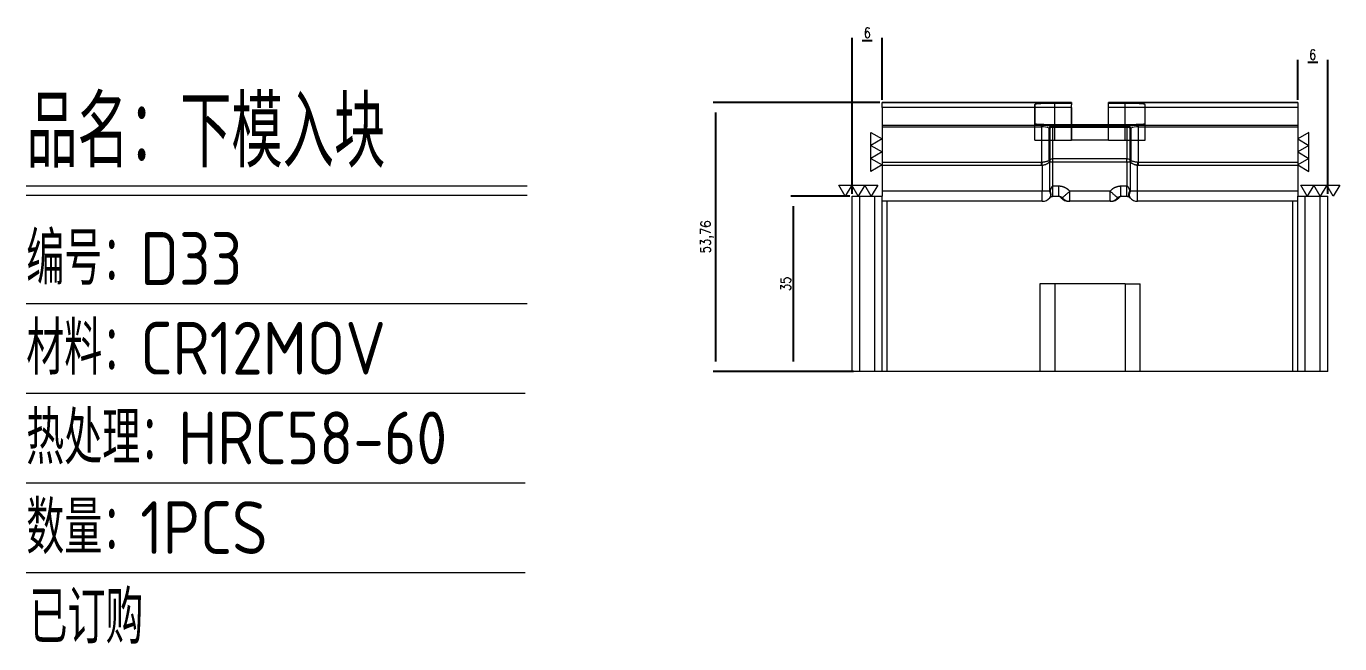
# Model space of a CAD drawing. Header units: millimetres. Extents: x 124212 to 124635, y 643 to 923.
# Drawn here: x 124212.2 to 124474.5, y 643.5 to 766.8 of the extents above; entities that cross this region are included whole.
import ezdxf

# ---------------------------------------------------------------- set-up
doc = ezdxf.new("R2010")
doc.units = ezdxf.units.MM
doc.linetypes.add('DASHED', pattern=[0])
for name, color, linetype in [('DIE_P', 2, 'Continuous'), ('DIM', 4, 'Continuous'), ('PRESS', 3, 'Continuous'), ('TEXT', 4, 'Continuous')]:
    doc.layers.add(name, color=color, linetype=linetype)
doc.styles.add('gbenor', font='gbenor.shx', dxfattribs={"bigfont": 'gbcbig.shx'})
doc.styles.get("Standard").update_dxf_attribs({"font": 'txt.shx', "width": 0.85, "bigfont": 'ctxt.shx'})
doc.dimstyles.new('T-2-WX', dxfattribs={"dimtxt": 2, "dimasz": 2, "dimexe": 0.5, "dimexo": 0.5, "dimgap": 0.5, "dimtad": 1, "dimtxsty": 'Standard', "dimblk": 'OPEN30', "dimcen": 0, "dimazin": 3, "dimtfac": 1, "dimtmove": 0, "dimatfit": 3, "dimldrblk": 'OPEN30', "dimlwd": -1, "dimlwe": -1})

# ---------------------------------------------------------------- blocks, each defined once
blk = doc.blocks.new('*u7581')
at = {"layer": 'DIE_P', "color": 11, "linetype": 'Continuous', "lineweight": 13}
for p, q in [((-3.7, 17.76), (-41.5, 17.76)), ((-41.5, 16.76), (-41.5, 17.76)), ((-41.5, 16.76), (-41.5, -1)), ((41.5, 17.76), (3.7, 17.76)), ((41.5, 17.76), (41.5, 16.76)), ((41.5, 16.76), (41.5, -1)), ((-47.5, -1), (-46, -1)), ((-47.5, -36), (-47.5, -1)), ((-46, -1), (-41.5, -1)), ((41.5, -1), (46, -1)), ((46, -1), (47.5, -1)), ((47.5, -36), (47.5, -1)), ((-46, -36), (-47.5, -36)), ((46, -36), (-46, -36)), ((47.5, -36), (46, -36))]:
    blk.add_line(p, q, dxfattribs=at)
at = {"layer": 'DIE_P', "color": 155, "linetype": 'DASHED', "lineweight": 13}
for p, q in [((-41.5, 17.76), (-3.7, 17.76)), ((-7, 10.2), (-7, 17.56)), ((3.7, 17.76), (41.5, 17.76)), ((7, 10.2), (7, 17.56)), ((11, 10.2), (11, 17.35)), ((-9.7, 13.12), (-41.5, 13.12)), ((-9.7, 12.88), (-9.7, 13.12)), ((-7, 10.2), (-7, 13.34)), ((7, 10.2), (7, 13.34)), ((41.5, 13.12), (9.7, 13.12)), ((9.7, 12.88), (9.7, 13.12)), ((-41.5, 12.88), (-9.7, 12.88)), ((-9.7, 12.88), (-9.7, 5.76)), ((-8.17, 6.16), (-8.17, 12.6)), ((-8.17, 12.6), (-8, 12.59)), ((-8, 12.59), (-8, 6.26)), ((-7.39, 13.03), (-7.56, 13.05)), ((-7.39, 12.78), (-7.39, 13.03)), ((7.39, 13.03), (-7.39, 13.03)), ((-7.39, 12.78), (7.39, 12.78)), ((-7.39, 6.45), (-7.39, 12.78)), ((7.56, 13.05), (7.39, 13.03)), ((7.39, 12.78), (7.39, 13.03)), ((7.39, 12.78), (7.39, 6.45)), ((8, 12.59), (8.17, 12.6)), ((8, 6.26), (8, 12.59)), ((8.17, 12.6), (8.17, 6.16)), ((9.7, 12.88), (41.5, 12.88)), ((9.7, 5.76), (9.7, 12.88)), ((-9.7, 5.76), (-41.5, 5.76)), ((-9.7, 5.21), (-9.7, 5.76)), ((-9.53, 5.22), (-9.58, 5.77)), ((-8, 0), (-8, 5.9)), ((-8, 5.9), (-7.39, 5.9)), ((7.39, 6.45), (-7.39, 6.45)), ((-7.39, 5.9), (-7.39, 6.45)), ((-7.39, 1), (-7.39, 5.9)), ((-7.39, 5.9), (7.39, 5.9)), ((7.39, 5.9), (7.39, 6.45)), ((7.39, 5.9), (7.39, 1)), ((7.39, 5.9), (8, 5.9)), ((8, 5.9), (8, 0)), ((9.53, 5.22), (9.58, 5.77)), ((41.5, 5.76), (9.7, 5.76)), ((9.7, 5.21), (9.7, 5.76)), ((-41.5, 5.21), (-9.7, 5.21)), ((-9.53, 5.22), (-9.53, 0)), ((9.53, 0), (9.53, 5.22)), ((9.7, 5.21), (41.5, 5.21)), ((-9.53, 0), (-41.5, 0)), ((-8.02, 0), (-9.53, 0)), ((-9.53, -2), (-9.53, 0)), ((-6.2, 1), (-7.39, 1)), ((4.02, 0), (-4.02, 0)), ((4.02, -2), (4.02, 0)), ((7.39, 1), (6.2, 1)), ((9.53, 0), (8.02, 0)), ((41.5, 0), (9.53, 0)), ((9.53, -2), (9.53, 0)), ((-46, -36), (-46, -1)), ((-43, -36), (-43, -1)), ((-40.5, -36), (-40.5, -2)), ((-5.53, -1.29), (-5.75, -1.29)), ((-4.02, -2), (-4.02, 0)), ((5.75, -1.29), (5.53, -1.29)), ((40.5, -36), (40.5, -2)), ((43, -36), (43, -1)), ((46, -36), (46, -1)), ((-7, -18.5), (-7, -36)), ((7, -18.5), (7, -36))]:
    blk.add_line(p, q, dxfattribs=at)
at = {"layer": 'DIE_P', "color": 155, "linetype": 'Continuous', "lineweight": 13}
for p, q in [((-3.7, 16.76), (-41.5, 16.76)), ((41.5, 16.76), (3.7, 16.76)), ((-46, -36), (-46, -1)), ((46, -36), (46, -1))]:
    blk.add_line(p, q, dxfattribs=at)
at = {"layer": 'DIE_P', "color": 2, "linetype": 'DASHED', "lineweight": 13}
for p, q in [((-11, 17.35), (-11, 13.55)), ((11, 13.55), (11, 17.35)), ((-9.53, -2), (-41.5, -2)), ((-7.82, -1.13), (-7.82, -1.13)), ((-7.39, -1), (-6.2, -1)), ((-6.2, -1), (-6.2, -1)), ((-4.02, -2), (-4.2, -2)), ((4.02, -2), (-4.02, -2)), ((4.2, -2), (4.02, -2)), ((6.2, -1), (7.39, -1)), ((7.69, -1.06), (7.68, -1.06)), ((7.83, -1.13), (7.82, -1.12)), ((41.5, -2), (9.53, -2))]:
    blk.add_line(p, q, dxfattribs=at)
at = {"layer": 'DIE_P', "color": 31, "linetype": 'DASHED', "lineweight": 13}
for p, q in [((-11, 10.2), (-11, 17.35)), ((-3.7, 17.56), (-7, 17.56)), ((-3.7, 10.2), (-3.7, 17.25)), ((7, 17.56), (3.7, 17.56)), ((3.7, 10.2), (3.7, 17.25)), ((-7, 13.34), (-3.7, 13.34)), ((3.7, 13.34), (7, 13.34)), ((11, 10.2), (11, 13.55)), ((-11, 10.2), (-7, 10.2)), ((-7, 10.2), (-3.7, 10.2)), ((-3.7, 10.2), (-3.7, 10.2)), ((3.7, 10.2), (7, 10.2)), ((3.7, 10.2), (3.7, 10.2)), ((7, 10.2), (11, 10.2))]:
    blk.add_line(p, q, dxfattribs=at)
at = {"layer": 'DIE_P', "color": 31, "linetype": 'Continuous', "lineweight": 13}
for p, q in [((-3.7, 17.76), (-3.7, 17.25)), ((-3.7, 16.76), (-3.7, 10.2)), ((3.7, 17.25), (3.7, 17.76)), ((3.7, 10.2), (3.7, 16.76)), ((-3.7, 13.34), (3.7, 13.34)), ((3.7, 10.2), (-3.7, 10.2))]:
    blk.add_line(p, q, dxfattribs=at)
at = {"layer": 'DIE_P', "color": 11, "linetype": 'DASHED', "lineweight": 13}
for p, q in [((-41.5, -36), (-41.5, -1)), ((41.5, -36), (41.5, -1)), ((-7, -18.5), (-10, -18.5)), ((-10, -18.5), (-10, -36)), ((7, -18.5), (-7, -18.5)), ((7, -18.5), (10, -18.5)), ((10, -36), (10, -18.5))]:
    blk.add_line(p, q, dxfattribs=at)
at = {"layer": 'DIE_P', "color": 2, "linetype": 'DASHED', "lineweight": 13}
for centre, radius, start, end in [((-9.53, 0), 2, 270, 319.3339), ((-9.53, 0), 2, 319.3331, 319.9948), ((-7.39, -1.8), 0.8, 136.7779, 138.1754), ((-7.39, -1.8), 0.8, 109.4347, 113.7491), ((7.39, -1.8), 0.8, 75.9077, 80.6939), ((7.39, -1.8), 0.8, 70.5169, 75.6733), ((7.39, -1.8), 0.8, 41.8198, 43.0455), ((9.53, 0), 2, 220.0052, 220.6669), ((9.53, 0), 2, 220.6661, 270)]:
    blk.add_arc(centre, radius, start, end, dxfattribs=at)
at = {"layer": 'DIE_P', "color": 31, "linetype": 'DASHED', "lineweight": 13}
for centre, start_param, end_param in [((-7, 17.35), 1.570796, 3.141593), ((7, 17.35), 0, 1.570796), ((-7, 13.55), 3.141593, 4.712389), ((7, 13.55), 4.712389, 6.283185)]:
    blk.add_ellipse(centre, major_axis=(4, 0), ratio=0.052408, start_param=start_param, end_param=end_param, dxfattribs=at)
at = {"layer": 'DIE_P', "color": 155, "linetype": 'DASHED', "lineweight": 13}
for centre, major_axis, ratio, start_param, end_param in [((-9.7, 12.91), (-2.8, 0), 0.076031, 3.839724, 4.712389), ((9.7, 12.91), (2.8, 0), 0.076031, 1.570796, 2.443461), ((-9.7, 12.11), (-2, 0), 0.381785, 3.839724, 4.712389), ((-7.56, 12.25), (0.072, 0.797), 0.864746, 0.104401, 1.190137), ((-7.39, 12.23), (0.072, 0.797), 0.864746, 0.104401, 1.190137), ((-7.39, 12.23), (0.8, 0), 0.688355, 1.570796, 2.443461), ((7.39, 12.23), (-0.072, 0.797), 0.864746, 5.093048, 6.178784), ((7.39, 12.23), (0.8, 0), 0.688355, 0.698132, 1.570796), ((7.56, 12.25), (-0.072, 0.797), 0.864746, 5.093048, 6.178784), ((9.7, 12.11), (-2, 0), 0.381785, 4.712389, 5.585054), ((-9.7, 9.28), (0, 3.52), 0.56867, 3.141593, 3.202189), ((-7.56, 5.8), (-0.451, 0.661), 0.635118, 0.64806, 1.161858), ((-10.15, 0.65), (2.52, 5.65), 0.215923, 0.247501, 0.336968), ((-9.53, 0.29), (1.76, 5.67), 0.167567, 0.203455, 0.292922), ((-7.39, 5.9), (-0.344, 0.722), 0.732501, 0.754477, 1.235507), ((-7.39, 5.9), (-0.8, 0), 0.688355, 4.712389, 5.585054), ((7.39, 5.9), (-0.8, 0), 0.688355, 3.839724, 4.712389), ((7.39, 5.9), (0.344, 0.722), 0.732501, 5.047679, 5.528708), ((10.15, 0.65), (-2.52, 5.65), 0.215923, 5.946217, 6.035684), ((9.53, 0.29), (-1.76, 5.67), 0.167567, 5.990264, 6.07973), ((7.56, 5.8), (0.451, 0.661), 0.635118, 5.121327, 5.635125), ((9.7, 9.28), (0, 3.52), 0.568667, 3.080996, 3.141593), ((-9.7, 9.28), (0, -4.07), 0.688355, 0, 0.060597), ((9.7, 9.28), (0, 4.07), 0.688355, 3.080996, 3.141593), ((-9.53, 0), (1.5, -1.32), 0.600488, 0.013854, 0.957804), ((-4.02, 0), (0, 2), 0.984808, 2.269019, 3.141593), ((4.02, 0), (0, -2), 0.984808, 0, 0.872574), ((9.53, 0), (-1.5, -1.32), 0.600488, 5.325382, 6.269329)]:
    blk.add_ellipse(centre, major_axis=major_axis, ratio=ratio, start_param=start_param, end_param=end_param, dxfattribs=at)
at = {"layer": 'DIE_P', "color": 2, "linetype": 'DASHED', "lineweight": 13}
for centre, major_axis, start_param, end_param in [((-6.37, -1.8), (-0.812, 0), 3.839815, 4.712389), ((-4.2, 0), (-2.03, 0), 0.698222, 1.570796), ((4.2, 0), (-2.03, 0), 1.570796, 2.44337), ((6.37, -1.8), (-0.812, 0), 4.712389, 5.584963)]:
    blk.add_ellipse(centre, major_axis=major_axis, ratio=0.984808, start_param=start_param, end_param=end_param, dxfattribs=at)
at = {"layer": 'DIE_P', "color": 31, "linetype": 'Continuous', "lineweight": 13}
for points in [[(-3.7, 16.76), (-3.7, 16.8), (-3.7, 16.89), (-3.7, 16.97), (-3.7, 17.04), (-3.7, 17.06), (-3.7, 17.1), (-3.7, 17.12), (-3.7, 17.18), (-3.7, 17.22), (-3.7, 17.25)], [(3.7, 16.76), (3.7, 16.8), (3.7, 16.89), (3.7, 16.97), (3.7, 17.04), (3.7, 17.06), (3.7, 17.1), (3.7, 17.12), (3.7, 17.18), (3.7, 17.22), (3.7, 17.25)]]:
    blk.add_open_spline(points, degree=3, knots=[0, 0, 0, 0, 0.25, 0.5, 0.5, 0.625, 0.625, 0.75, 0.75, 1, 1, 1, 1], dxfattribs=at)
at = {"layer": 'DIE_P', "color": 155, "linetype": 'DASHED', "lineweight": 13}
for points, knots in [([(-8.17, 6.16), (-8.19, 6.14), (-8.22, 6.13), (-8.26, 6.1), (-8.29, 6.09), (-8.36, 6.06), (-8.41, 6.03), (-8.51, 5.99), (-8.57, 5.97), (-8.68, 5.94), (-8.74, 5.92), (-8.86, 5.89), (-8.92, 5.87), (-9.05, 5.85), (-9.11, 5.83), (-9.24, 5.81), (-9.31, 5.8), (-9.41, 5.79), (-9.45, 5.78), (-9.51, 5.77), (-9.55, 5.77), (-9.58, 5.77)], [0, 0, 0, 0, 0.0625, 0.0625, 0.125, 0.125, 0.25, 0.25, 0.375, 0.375, 0.5, 0.5, 0.625, 0.625, 0.75, 0.75, 0.875, 0.875, 0.9375, 0.9375, 1, 1, 1, 1]), ([(-9.53, 5.22), (-9.5, 5.22), (-9.46, 5.23), (-9.39, 5.24), (-9.36, 5.24), (-9.25, 5.26), (-9.19, 5.28), (-9.05, 5.31), (-8.99, 5.33), (-8.89, 5.36), (-8.85, 5.38), (-8.8, 5.39), (-8.77, 5.41), (-8.75, 5.41), (-8.68, 5.44), (-8.62, 5.47), (-8.51, 5.53), (-8.45, 5.56), (-8.35, 5.62), (-8.3, 5.65), (-8.23, 5.71), (-8.21, 5.73), (-8.17, 5.76), (-8.14, 5.78), (-8.12, 5.8)], [0, 0, 0, 0, 0.0625, 0.0625, 0.125, 0.125, 0.25, 0.25, 0.375, 0.375, 0.4375, 0.46875, 0.46875, 0.5, 0.5, 0.625, 0.625, 0.75, 0.75, 0.875, 0.875, 0.9375, 0.9375, 1, 1, 1, 1]), ([(8.12, 5.8), (8.14, 5.78), (8.17, 5.76), (8.21, 5.73), (8.23, 5.71), (8.3, 5.65), (8.35, 5.62), (8.45, 5.56), (8.51, 5.53), (8.62, 5.47), (8.68, 5.44), (8.75, 5.41), (8.77, 5.41), (8.8, 5.39), (8.85, 5.38), (8.89, 5.36), (8.99, 5.33), (9.05, 5.31), (9.19, 5.28), (9.25, 5.26), (9.36, 5.24), (9.39, 5.24), (9.46, 5.23), (9.5, 5.22), (9.53, 5.22)], [0, 0, 0, 0, 0.0625, 0.0625, 0.125, 0.125, 0.25, 0.25, 0.375, 0.375, 0.5, 0.5, 0.53125, 0.53125, 0.5625, 0.625, 0.625, 0.75, 0.75, 0.875, 0.875, 0.9375, 0.9375, 1, 1, 1, 1]), ([(9.58, 5.77), (9.55, 5.77), (9.51, 5.77), (9.45, 5.78), (9.41, 5.79), (9.31, 5.8), (9.24, 5.81), (9.11, 5.83), (9.05, 5.85), (8.92, 5.87), (8.86, 5.89), (8.74, 5.92), (8.68, 5.94), (8.57, 5.97), (8.51, 5.99), (8.41, 6.03), (8.36, 6.06), (8.29, 6.09), (8.26, 6.1), (8.22, 6.13), (8.19, 6.14), (8.17, 6.16)], [0, 0, 0, 0, 0.0625, 0.0625, 0.125, 0.125, 0.25, 0.25, 0.375, 0.375, 0.5, 0.5, 0.625, 0.625, 0.75, 0.75, 0.875, 0.875, 0.9375, 0.9375, 1, 1, 1, 1]), ([(-7.39, -1), (-7.39, -1), (-7.39, -0.99), (-7.39, -0.94), (-7.39, -0.9), (-7.39, -0.8), (-7.39, -0.74), (-7.39, -0.59), (-7.39, -0.51), (-7.39, -0.32), (-7.39, -0.22), (-7.39, 0), (-7.39, 0.11), (-7.39, 0.36), (-7.39, 0.48), (-7.39, 0.74), (-7.39, 0.87), (-7.39, 1)], [0, 0, 0, 0, 0.125, 0.125, 0.25, 0.25, 0.375, 0.375, 0.5, 0.5, 0.625, 0.625, 0.75, 0.75, 0.875, 0.875, 1, 1, 1, 1]), ([(-6.2, -1), (-6.2, -1), (-6.2, -0.99), (-6.2, -0.94), (-6.2, -0.91), (-6.2, -0.84), (-6.2, -0.81), (-6.2, -0.75), (-6.2, -0.71), (-6.2, -0.64), (-6.2, -0.6), (-6.2, -0.51), (-6.2, -0.46), (-6.2, -0.37), (-6.2, -0.31), (-6.2, -0.21), (-6.2, -0.15), (-6.2, -0.04), (-6.2, 0.02), (-6.2, 0.14), (-6.2, 0.2), (-6.2, 0.39), (-6.2, 0.51), (-6.2, 0.76), (-6.2, 0.88), (-6.2, 1)], [0, 0, 0, 0, 0.121894, 0.121894, 0.247338, 0.247338, 0.31006, 0.31006, 0.372782, 0.372782, 0.435504, 0.435504, 0.498225, 0.498225, 0.560947, 0.560947, 0.623669, 0.623669, 0.686391, 0.686391, 0.749113, 0.749113, 0.874556, 0.874556, 1, 1, 1, 1]), ([(-5.53, -1.29), (-5.52, -1.28), (-5.5, -1.26), (-5.45, -1.22), (-5.41, -1.19), (-5.33, -1.11), (-5.28, -1.07), (-5.16, -0.97), (-5.09, -0.92), (-4.95, -0.79), (-4.87, -0.73), (-4.71, -0.59), (-4.63, -0.52), (-4.45, -0.37), (-4.36, -0.29), (-4.19, -0.14), (-4.1, -0.07), (-4.02, 0)], [0, 0, 0, 0, 0.125, 0.125, 0.25, 0.25, 0.375, 0.375, 0.5, 0.5, 0.625, 0.625, 0.75, 0.75, 0.875, 0.875, 1, 1, 1, 1]), ([(5.53, -1.29), (5.52, -1.28), (5.5, -1.26), (5.45, -1.22), (5.41, -1.19), (5.33, -1.11), (5.28, -1.07), (5.16, -0.97), (5.09, -0.92), (4.95, -0.79), (4.87, -0.73), (4.71, -0.59), (4.63, -0.52), (4.45, -0.37), (4.36, -0.29), (4.19, -0.14), (4.1, -0.07), (4.02, 0)], [0, 0, 0, 0, 0.125, 0.125, 0.25, 0.25, 0.375, 0.375, 0.5, 0.5, 0.625, 0.625, 0.75, 0.75, 0.875, 0.875, 1, 1, 1, 1]), ([(6.2, -1), (6.2, -1), (6.2, -1), (6.2, -1), (6.2, -1), (6.2, -1), (6.2, -1), (6.2, -1), (6.2, -0.99), (6.2, -0.99), (6.2, -0.99), (6.2, -0.99), (6.2, -0.99), (6.2, -0.98), (6.2, -0.98), (6.2, -0.98), (6.2, -0.98), (6.2, -0.97), (6.2, -0.97), (6.2, -0.96), (6.2, -0.96), (6.2, -0.96), (6.2, -0.95), (6.2, -0.95), (6.2, -0.94), (6.2, -0.94), (6.2, -0.93), (6.2, -0.93), (6.2, -0.92), (6.2, -0.91), (6.2, -0.91), (6.2, -0.9), (6.2, -0.9), (6.2, -0.89), (6.2, -0.88), (6.2, -0.87), (6.2, -0.87), (6.2, -0.86), (6.2, -0.85), (6.2, -0.84), (6.2, -0.84), (6.2, -0.83), (6.2, -0.82), (6.2, -0.81), (6.2, -0.8), (6.2, -0.79), (6.2, -0.78), (6.2, -0.77), (6.2, -0.76), (6.2, -0.75), (6.2, -0.74), (6.2, -0.73), (6.2, -0.72), (6.2, -0.71), (6.2, -0.7), (6.2, -0.69), (6.2, -0.68), (6.2, -0.67), (6.2, -0.65), (6.2, -0.64), (6.2, -0.63), (6.2, -0.62), (6.2, -0.61), (6.2, -0.59), (6.2, -0.58), (6.2, -0.57), (6.2, -0.55), (6.2, -0.54), (6.2, -0.53), (6.2, -0.51), (6.2, -0.5), (6.2, -0.49), (6.2, -0.47), (6.2, -0.46), (6.2, -0.44), (6.2, -0.43), (6.2, -0.41), (6.2, -0.38), (6.2, -0.35), (6.2, -0.32), (6.2, -0.28), (6.2, -0.25), (6.2, -0.21), (6.2, -0.18), (6.2, -0.14), (6.2, -0.1), (6.2, -0.06), (6.2, -0.03), (6.2, 0.01), (6.2, 0.05), (6.2, 0.09), (6.2, 0.13), (6.2, 0.17), (6.2, 0.21), (6.2, 0.26), (6.2, 0.3), (6.2, 0.34), (6.2, 0.38), (6.2, 0.42), (6.2, 0.47), (6.2, 0.51), (6.2, 0.55), (6.2, 0.6), (6.2, 0.64), (6.2, 0.69), (6.2, 0.73), (6.2, 0.78), (6.2, 0.82), (6.2, 0.87), (6.2, 0.91), (6.2, 0.96), (6.2, 0.99), (6.2, 1)], [0, 0, 0, 0, 0.006667, 0.013333, 0.02, 0.026667, 0.033334, 0.04, 0.046667, 0.053334, 0.06, 0.066667, 0.073334, 0.080001, 0.086667, 0.093334, 0.100001, 0.106668, 0.113334, 0.120001, 0.126668, 0.133334, 0.140001, 0.146668, 0.153335, 0.160001, 0.166668, 0.173335, 0.180001, 0.186668, 0.193335, 0.200002, 0.206668, 0.213335, 0.220002, 0.226669, 0.233335, 0.240002, 0.246669, 0.253335, 0.260002, 0.266669, 0.273336, 0.280002, 0.286669, 0.293336, 0.300002, 0.306669, 0.313336, 0.320003, 0.326669, 0.333336, 0.340003, 0.34667, 0.353336, 0.360003, 0.36667, 0.373336, 0.380003, 0.38667, 0.393337, 0.400003, 0.40667, 0.413337, 0.420003, 0.42667, 0.433337, 0.440004, 0.44667, 0.453337, 0.460004, 0.46667, 0.473337, 0.480004, 0.486671, 0.493337, 0.500004, 0.51429, 0.528575, 0.542861, 0.557146, 0.571432, 0.585718, 0.600003, 0.614289, 0.628574, 0.64286, 0.657146, 0.671431, 0.685717, 0.700002, 0.714288, 0.728574, 0.742859, 0.757145, 0.77143, 0.785716, 0.800002, 0.814287, 0.828573, 0.842858, 0.857144, 0.87143, 0.885715, 0.900001, 0.914286, 0.928572, 0.942858, 0.957143, 0.971429, 0.985714, 1, 1, 1, 1]), ([(7.39, -1), (7.39, -1), (7.39, -1), (7.39, -0.98), (7.39, -0.97), (7.39, -0.95), (7.39, -0.94), (7.39, -0.9), (7.39, -0.88), (7.39, -0.83), (7.39, -0.81), (7.39, -0.75), (7.39, -0.71), (7.39, -0.64), (7.39, -0.6), (7.39, -0.51), (7.39, -0.47), (7.39, -0.36), (7.39, -0.31), (7.39, -0.2), (7.39, -0.14), (7.39, -0.03), (7.39, 0.03), (7.39, 0.14), (7.39, 0.2), (7.39, 0.32), (7.39, 0.38), (7.39, 0.5), (7.39, 0.56), (7.39, 0.68), (7.39, 0.75), (7.39, 0.87), (7.39, 0.94), (7.39, 1)], [0, 0, 0, 0, 0.0625, 0.0625, 0.125, 0.125, 0.1875, 0.1875, 0.25, 0.25, 0.3125, 0.3125, 0.375, 0.375, 0.4375, 0.4375, 0.5, 0.5, 0.5625, 0.5625, 0.625, 0.625, 0.6875, 0.6875, 0.75, 0.75, 0.8125, 0.8125, 0.875, 0.875, 0.9375, 0.9375, 1, 1, 1, 1]), ([(-6.2, -1), (-6.19, -1), (-6.18, -1), (-6.16, -1), (-6.14, -1), (-6.12, -1), (-6.1, -1), (-6.08, -1.01), (-6.07, -1.01), (-6.05, -1.01), (-6.03, -1.01), (-6.01, -1.02), (-5.99, -1.02), (-5.98, -1.03), (-5.96, -1.03), (-5.94, -1.03), (-5.93, -1.04), (-5.91, -1.04), (-5.89, -1.05), (-5.88, -1.06), (-5.86, -1.06), (-5.85, -1.07), (-5.83, -1.07), (-5.82, -1.08), (-5.8, -1.09), (-5.79, -1.09), (-5.77, -1.1), (-5.76, -1.11), (-5.74, -1.12), (-5.73, -1.12), (-5.72, -1.13), (-5.7, -1.14), (-5.69, -1.15), (-5.68, -1.16), (-5.67, -1.17), (-5.65, -1.17), (-5.64, -1.18), (-5.63, -1.19), (-5.62, -1.2), (-5.61, -1.21), (-5.6, -1.22), (-5.59, -1.23), (-5.58, -1.24), (-5.57, -1.25), (-5.56, -1.26), (-5.55, -1.27), (-5.54, -1.28), (-5.53, -1.28), (-5.53, -1.29)], [0, 0, 0, 0, 0.026328, 0.052449, 0.078362, 0.104069, 0.129568, 0.154861, 0.179948, 0.204828, 0.229503, 0.253971, 0.278234, 0.302292, 0.326144, 0.349791, 0.373234, 0.396472, 0.419505, 0.442335, 0.464961, 0.487383, 0.509603, 0.531619, 0.553432, 0.575043, 0.596453, 0.61766, 0.638666, 0.65947, 0.680074, 0.700478, 0.720681, 0.740685, 0.760489, 0.780094, 0.799501, 0.81871, 0.837721, 0.856534, 0.875151, 0.893572, 0.911796, 0.929826, 0.94766, 0.9653, 0.982747, 1, 1, 1, 1]), ([(5.53, -1.29), (5.53, -1.28), (5.54, -1.28), (5.54, -1.27), (5.55, -1.26), (5.56, -1.26), (5.57, -1.25), (5.57, -1.24), (5.58, -1.23), (5.59, -1.23), (5.6, -1.22), (5.61, -1.21), (5.62, -1.2), (5.62, -1.2), (5.63, -1.19), (5.64, -1.18), (5.65, -1.18), (5.66, -1.17), (5.67, -1.16), (5.68, -1.16), (5.69, -1.15), (5.7, -1.14), (5.71, -1.14), (5.72, -1.13), (5.73, -1.12), (5.74, -1.12), (5.75, -1.11), (5.77, -1.1), (5.78, -1.1), (5.79, -1.09), (5.8, -1.09), (5.81, -1.08), (5.82, -1.08), (5.84, -1.07), (5.85, -1.07), (5.86, -1.06), (5.87, -1.06), (5.89, -1.05), (5.9, -1.05), (5.91, -1.04), (5.92, -1.04), (5.94, -1.04), (5.95, -1.03), (5.97, -1.03), (5.98, -1.03), (5.99, -1.02), (6.01, -1.02), (6.02, -1.02), (6.03, -1.01), (6.05, -1.01), (6.06, -1.01), (6.08, -1.01), (6.09, -1.01), (6.11, -1), (6.12, -1), (6.14, -1), (6.15, -1), (6.17, -1), (6.18, -1), (6.19, -1), (6.2, -1)], [0, 0, 0, 0, 0.013668, 0.027457, 0.041368, 0.055401, 0.069556, 0.083834, 0.098234, 0.112758, 0.127405, 0.142175, 0.15707, 0.172088, 0.18723, 0.202497, 0.217889, 0.233405, 0.249047, 0.264814, 0.280706, 0.296724, 0.312867, 0.329137, 0.345533, 0.362055, 0.378704, 0.395479, 0.412382, 0.429411, 0.446567, 0.463851, 0.481262, 0.498801, 0.516468, 0.534262, 0.552185, 0.570235, 0.588414, 0.606721, 0.625157, 0.643721, 0.662414, 0.681236, 0.700187, 0.719267, 0.738477, 0.757815, 0.777283, 0.796881, 0.816608, 0.836465, 0.856451, 0.876568, 0.896814, 0.917191, 0.937698, 0.958335, 0.979102, 1, 1, 1, 1])]:
    blk.add_open_spline(points, degree=3, knots=knots, dxfattribs=at)
at = {"layer": 'DIE_P', "color": 2, "linetype": 'DASHED', "lineweight": 13}
for points, knots in [([(-7.97, 0.1), (-7.97, 0.09), (-7.97, 0.09), (-7.97, 0.07), (-7.97, 0.06), (-7.97, 0.05), (-7.97, 0.04), (-7.97, 0.03), (-7.97, 0.02), (-7.98, 0.01), (-7.98, 0), (-7.98, -0.01), (-7.98, -0.01), (-7.99, -0.02), (-7.99, -0.02), (-7.99, -0.02), (-8, -0.02), (-8, -0.02), (-8, -0.02), (-8, -0.02), (-8, -0.02), (-8.01, -0.02), (-8.01, -0.01), (-8.01, -0.01), (-8.01, 0), (-8.01, 0)], [0, 0, 0, 0, 0.125, 0.125, 0.25, 0.25, 0.375, 0.375, 0.5, 0.5, 0.625, 0.625, 0.6875, 0.6875, 0.75, 0.75, 0.8125, 0.8125, 0.84375, 0.84375, 0.875, 0.875, 0.9375, 0.9375, 1, 1, 1, 1]), ([(-7.39, 1), (-7.39, 1), (-7.4, 1), (-7.42, 1), (-7.43, 1), (-7.44, 0.99), (-7.46, 0.99), (-7.47, 0.98), (-7.49, 0.98), (-7.5, 0.97), (-7.51, 0.96), (-7.53, 0.96), (-7.54, 0.95), (-7.56, 0.94), (-7.57, 0.92), (-7.59, 0.91), (-7.6, 0.9), (-7.61, 0.89), (-7.63, 0.87), (-7.64, 0.86), (-7.66, 0.84), (-7.67, 0.83), (-7.68, 0.81), (-7.69, 0.8), (-7.7, 0.79), (-7.71, 0.77), (-7.71, 0.76), (-7.72, 0.74), (-7.73, 0.73), (-7.74, 0.71), (-7.75, 0.69), (-7.76, 0.68), (-7.77, 0.66), (-7.77, 0.65), (-7.78, 0.63), (-7.79, 0.62), (-7.79, 0.6), (-7.8, 0.59), (-7.81, 0.58), (-7.82, 0.57), (-7.82, 0.55), (-7.83, 0.54), (-7.84, 0.52), (-7.85, 0.5), (-7.86, 0.49), (-7.86, 0.47), (-7.87, 0.45), (-7.88, 0.43), (-7.89, 0.41), (-7.89, 0.39), (-7.9, 0.37), (-7.91, 0.35), (-7.91, 0.33), (-7.92, 0.31), (-7.92, 0.29), (-7.93, 0.27), (-7.93, 0.24), (-7.94, 0.23), (-7.95, 0.21), (-7.95, 0.19), (-7.95, 0.17), (-7.96, 0.16), (-7.96, 0.14), (-7.97, 0.13), (-7.97, 0.12), (-7.97, 0.11), (-7.98, 0.1), (-7.98, 0.1)], [0, 0, 0, 0, 0.011609, 0.023347, 0.035264, 0.047406, 0.059818, 0.072539, 0.085608, 0.099061, 0.11293, 0.127244, 0.14203, 0.157313, 0.173114, 0.189454, 0.20635, 0.223819, 0.241875, 0.260533, 0.279803, 0.293772, 0.307985, 0.322453, 0.337183, 0.352186, 0.367468, 0.383037, 0.398901, 0.415066, 0.431539, 0.447341, 0.462709, 0.477644, 0.492147, 0.506219, 0.519861, 0.533074, 0.545859, 0.558218, 0.570152, 0.587057, 0.604139, 0.621405, 0.638864, 0.656524, 0.674392, 0.692475, 0.710781, 0.729317, 0.748089, 0.767103, 0.786366, 0.805884, 0.826419, 0.846018, 0.864681, 0.882409, 0.899201, 0.915059, 0.929983, 0.943975, 0.957035, 0.969166, 0.980369, 0.990646, 1, 1, 1, 1]), ([(-7.98, -1.26), (-7.94, -1.22), (-7.91, -1.18), (-7.86, -1.1), (-7.84, -1.05), (-7.81, -0.96), (-7.8, -0.9), (-7.78, -0.79), (-7.77, -0.74), (-7.77, -0.61), (-7.78, -0.55), (-7.8, -0.42), (-7.81, -0.36), (-7.84, -0.23), (-7.86, -0.17), (-7.91, -0.03), (-7.94, 0.03), (-7.98, 0.1)], [0, 0, 0, 0, 0.125, 0.125, 0.25, 0.25, 0.375, 0.375, 0.5, 0.5, 0.625, 0.625, 0.75, 0.75, 0.875, 0.875, 1, 1, 1, 1]), ([(7.98, 0.1), (7.97, 0.11), (7.97, 0.13), (7.96, 0.16), (7.95, 0.19), (7.95, 0.22), (7.94, 0.24), (7.93, 0.27), (7.92, 0.3), (7.92, 0.32), (7.91, 0.35), (7.9, 0.37), (7.89, 0.4), (7.88, 0.42), (7.87, 0.44), (7.87, 0.46), (7.86, 0.48), (7.85, 0.5), (7.84, 0.52), (7.83, 0.54), (7.82, 0.56), (7.8, 0.59), (7.79, 0.62), (7.77, 0.65), (7.75, 0.68), (7.74, 0.71), (7.73, 0.73), (7.71, 0.75), (7.7, 0.77), (7.69, 0.79), (7.68, 0.8), (7.67, 0.81), (7.67, 0.82), (7.66, 0.83), (7.66, 0.84), (7.65, 0.85), (7.64, 0.86), (7.64, 0.87), (7.63, 0.87), (7.62, 0.88), (7.61, 0.89), (7.61, 0.9), (7.6, 0.9), (7.59, 0.91), (7.59, 0.92), (7.58, 0.92), (7.57, 0.93), (7.56, 0.94), (7.56, 0.94), (7.55, 0.95), (7.54, 0.95), (7.53, 0.96), (7.53, 0.96), (7.52, 0.97), (7.51, 0.97), (7.5, 0.97), (7.49, 0.98), (7.49, 0.98), (7.48, 0.98), (7.47, 0.99), (7.46, 0.99), (7.45, 0.99), (7.45, 0.99), (7.44, 1), (7.43, 1), (7.42, 1), (7.41, 1), (7.41, 1), (7.4, 1), (7.39, 1), (7.39, 1)], [0, 0, 0, 0, 0.027854, 0.05511, 0.081769, 0.107832, 0.133303, 0.158182, 0.182472, 0.206175, 0.229295, 0.251833, 0.273792, 0.295177, 0.315989, 0.336234, 0.355915, 0.375036, 0.393603, 0.411621, 0.429095, 0.464024, 0.49676, 0.527303, 0.555654, 0.581812, 0.605778, 0.627551, 0.647132, 0.664522, 0.67972, 0.692728, 0.703546, 0.712176, 0.718622, 0.728624, 0.738467, 0.748153, 0.757685, 0.767065, 0.776298, 0.785386, 0.794333, 0.803142, 0.811818, 0.820363, 0.828783, 0.837081, 0.845262, 0.85333, 0.861291, 0.86915, 0.876911, 0.884581, 0.892165, 0.899669, 0.907099, 0.914461, 0.921762, 0.929008, 0.936207, 0.943364, 0.950487, 0.957584, 0.96466, 0.971724, 0.978783, 0.985843, 0.992913, 1, 1, 1, 1]), ([(7.97, -1.25), (7.97, -1.25), (7.97, -1.25), (7.96, -1.24), (7.95, -1.23), (7.92, -1.19), (7.89, -1.15), (7.86, -1.08), (7.82, -1), (7.8, -0.92), (7.78, -0.83), (7.77, -0.75), (7.77, -0.69), (7.77, -0.64), (7.77, -0.61), (7.78, -0.58), (7.78, -0.54), (7.78, -0.51), (7.79, -0.48), (7.79, -0.44), (7.8, -0.41), (7.81, -0.37), (7.82, -0.34), (7.82, -0.3), (7.83, -0.27), (7.84, -0.23), (7.86, -0.19), (7.87, -0.16), (7.88, -0.12), (7.9, -0.09), (7.91, -0.05), (7.93, -0.01), (7.94, 0.02), (7.96, 0.06), (7.97, 0.09), (7.98, 0.1)], [0, 0, 0, 0, 0.003927, 0.011725, 0.027285, 0.058287, 0.119973, 0.168145, 0.243299, 0.320595, 0.388836, 0.44802, 0.498145, 0.520957, 0.543768, 0.566579, 0.58939, 0.612201, 0.635013, 0.657824, 0.680635, 0.703446, 0.726258, 0.749069, 0.771881, 0.794692, 0.817504, 0.840316, 0.863127, 0.885939, 0.908751, 0.931563, 0.954375, 0.977188, 1, 1, 1, 1]), ([(8.01, 0), (8.01, 0), (8.01, -0.01), (8.01, -0.01), (8.01, -0.02), (8, -0.02), (8, -0.02), (8, -0.02), (8, -0.02), (7.99, -0.02), (7.99, -0.02), (7.99, -0.02), (7.99, -0.02), (7.98, -0.01), (7.98, -0.01), (7.98, 0), (7.98, 0.01), (7.97, 0.02), (7.97, 0.03), (7.97, 0.04), (7.97, 0.05), (7.97, 0.06), (7.97, 0.07), (7.97, 0.08), (7.97, 0.09), (7.97, 0.09), (7.97, 0.1), (7.97, 0.1)], [0, 0, 0, 0, 0.0625, 0.0625, 0.125, 0.125, 0.1875, 0.1875, 0.21875, 0.21875, 0.25, 0.25, 0.3125, 0.3125, 0.375, 0.375, 0.5, 0.5, 0.625, 0.625, 0.75, 0.75, 0.875, 0.875, 0.9375, 0.9375, 1, 1, 1, 1]), ([(-8.01, -1.3), (-8.01, -1.3), (-8.01, -1.3), (-8.01, -1.29), (-8.01, -1.29), (-8, -1.29), (-8, -1.29), (-8, -1.28), (-8, -1.28), (-7.99, -1.28), (-7.99, -1.28), (-7.99, -1.27), (-7.99, -1.27), (-7.98, -1.27), (-7.98, -1.26), (-7.98, -1.26), (-7.98, -1.26), (-7.97, -1.25), (-7.97, -1.25), (-7.97, -1.25), (-7.97, -1.25), (-7.97, -1.25)], [0, 0, 0, 0, 0.086966, 0.086966, 0.173933, 0.173933, 0.260899, 0.260899, 0.304382, 0.304382, 0.347865, 0.347865, 0.434832, 0.434832, 0.521798, 0.521798, 0.695731, 0.695731, 0.869664, 0.869664, 1, 1, 1, 1]), ([(-7.98, -1.26), (-7.98, -1.26), (-7.97, -1.25), (-7.97, -1.25), (-7.96, -1.24), (-7.95, -1.23), (-7.94, -1.22), (-7.94, -1.22), (-7.93, -1.21), (-7.92, -1.2), (-7.91, -1.2), (-7.91, -1.19), (-7.91, -1.19), (-7.9, -1.19), (-7.9, -1.19), (-7.9, -1.18), (-7.9, -1.18), (-7.89, -1.18), (-7.89, -1.18), (-7.89, -1.18), (-7.89, -1.17), (-7.89, -1.17), (-7.88, -1.17), (-7.88, -1.17), (-7.88, -1.17), (-7.87, -1.16), (-7.87, -1.16), (-7.86, -1.16), (-7.86, -1.15), (-7.85, -1.15), (-7.85, -1.14), (-7.84, -1.14), (-7.84, -1.14), (-7.83, -1.13), (-7.83, -1.13), (-7.82, -1.12), (-7.8, -1.12), (-7.78, -1.1), (-7.76, -1.09), (-7.74, -1.08), (-7.72, -1.07), (-7.7, -1.06), (-7.68, -1.05), (-7.66, -1.05), (-7.65, -1.04), (-7.64, -1.04), (-7.63, -1.04), (-7.63, -1.04), (-7.62, -1.03), (-7.61, -1.03), (-7.6, -1.03), (-7.59, -1.03), (-7.59, -1.02), (-7.58, -1.02), (-7.57, -1.02), (-7.56, -1.02), (-7.56, -1.02), (-7.55, -1.02), (-7.54, -1.01), (-7.53, -1.01), (-7.52, -1.01), (-7.52, -1.01), (-7.51, -1.01), (-7.5, -1.01), (-7.49, -1.01), (-7.49, -1.01), (-7.48, -1.01), (-7.47, -1), (-7.46, -1), (-7.46, -1), (-7.45, -1), (-7.44, -1), (-7.43, -1), (-7.43, -1), (-7.42, -1), (-7.41, -1), (-7.4, -1), (-7.4, -1), (-7.39, -1), (-7.39, -1)], [0, 0, 0, 0, 0.015656, 0.033754, 0.054305, 0.077315, 0.10279, 0.130733, 0.161147, 0.194034, 0.206639, 0.218489, 0.229584, 0.239925, 0.249511, 0.258342, 0.266421, 0.273746, 0.280319, 0.286141, 0.291214, 0.295539, 0.299122, 0.30197, 0.31167, 0.32154, 0.331581, 0.341795, 0.352182, 0.362743, 0.373479, 0.384392, 0.395482, 0.40675, 0.418196, 0.429822, 0.472383, 0.513096, 0.551986, 0.589083, 0.624421, 0.658038, 0.68998, 0.720299, 0.730833, 0.741186, 0.751358, 0.761352, 0.771169, 0.780812, 0.790283, 0.799584, 0.808718, 0.817688, 0.826495, 0.835144, 0.843637, 0.851978, 0.860169, 0.868216, 0.87612, 0.883888, 0.891522, 0.899027, 0.906409, 0.913672, 0.920821, 0.927862, 0.9348, 0.941643, 0.948395, 0.955063, 0.961655, 0.968177, 0.974636, 0.981041, 0.987397, 0.993715, 1, 1, 1, 1]), ([(7.39, -1), (7.39, -1), (7.4, -1), (7.4, -1), (7.41, -1), (7.41, -1), (7.42, -1), (7.43, -1), (7.43, -1), (7.44, -1), (7.45, -1), (7.45, -1), (7.46, -1), (7.47, -1), (7.47, -1), (7.48, -1.01), (7.49, -1.01), (7.5, -1.01), (7.5, -1.01), (7.51, -1.01), (7.52, -1.01), (7.52, -1.01), (7.53, -1.01), (7.54, -1.01), (7.55, -1.02), (7.55, -1.02), (7.56, -1.02), (7.57, -1.02), (7.57, -1.02), (7.58, -1.02), (7.59, -1.03), (7.6, -1.03), (7.6, -1.03), (7.61, -1.03), (7.62, -1.03), (7.63, -1.04), (7.63, -1.04), (7.64, -1.04), (7.65, -1.04), (7.66, -1.05), (7.67, -1.05), (7.68, -1.05), (7.69, -1.06), (7.7, -1.06), (7.71, -1.07), (7.72, -1.07), (7.74, -1.08), (7.75, -1.08), (7.76, -1.09), (7.77, -1.1), (7.78, -1.1), (7.78, -1.1), (7.79, -1.11), (7.8, -1.11), (7.8, -1.12), (7.81, -1.12), (7.81, -1.12), (7.82, -1.12), (7.82, -1.13), (7.83, -1.13), (7.84, -1.14), (7.85, -1.14), (7.86, -1.15), (7.86, -1.16), (7.87, -1.16), (7.88, -1.17), (7.89, -1.17), (7.89, -1.18), (7.9, -1.18), (7.91, -1.19), (7.91, -1.19), (7.92, -1.2), (7.92, -1.2), (7.93, -1.21), (7.93, -1.21), (7.94, -1.22), (7.94, -1.22), (7.95, -1.23), (7.95, -1.23), (7.96, -1.24), (7.96, -1.24), (7.96, -1.24), (7.97, -1.25), (7.97, -1.25), (7.97, -1.25), (7.98, -1.26), (7.98, -1.26)], [0, 0, 0, 0, 0.005377, 0.010803, 0.016286, 0.021831, 0.027444, 0.033133, 0.038902, 0.044756, 0.050703, 0.056745, 0.062888, 0.069137, 0.075496, 0.081969, 0.08856, 0.095273, 0.102111, 0.109077, 0.116175, 0.123407, 0.130777, 0.138287, 0.145939, 0.153736, 0.161681, 0.169774, 0.178019, 0.186416, 0.194969, 0.203678, 0.212545, 0.221572, 0.23076, 0.240111, 0.249625, 0.259305, 0.26915, 0.279163, 0.292279, 0.307021, 0.323417, 0.341487, 0.361245, 0.382702, 0.405868, 0.430749, 0.450059, 0.468033, 0.48467, 0.49997, 0.513933, 0.52656, 0.537852, 0.547808, 0.556429, 0.563718, 0.569676, 0.585474, 0.601627, 0.618147, 0.635045, 0.652333, 0.670021, 0.688117, 0.706632, 0.725573, 0.744947, 0.764763, 0.785026, 0.805743, 0.824452, 0.842414, 0.85963, 0.876101, 0.891827, 0.906809, 0.921047, 0.934542, 0.947297, 0.959311, 0.970586, 0.981124, 0.990928, 1, 1, 1, 1]), ([(7.97, -1.25), (7.97, -1.25), (7.97, -1.25), (7.97, -1.25), (7.97, -1.25), (7.97, -1.25), (7.97, -1.25), (7.97, -1.25), (7.97, -1.25), (7.98, -1.26), (7.98, -1.26), (7.98, -1.27), (7.99, -1.27), (7.99, -1.27), (7.99, -1.27), (8, -1.28), (8, -1.28), (8, -1.29), (8, -1.29), (8.01, -1.29), (8.01, -1.29), (8.01, -1.3), (8.01, -1.3), (8.01, -1.3)], [0, 0, 0, 0, 0.125, 0.125, 0.25, 0.25, 0.375, 0.375, 0.5, 0.5, 0.625, 0.625, 0.6875, 0.6875, 0.75, 0.75, 0.8125, 0.8125, 0.875, 0.875, 0.9375, 0.9375, 1, 1, 1, 1])]:
    blk.add_open_spline(points, degree=3, knots=knots, dxfattribs=at)
at = {"layer": 'DIE_P', "color": 155, "linetype": 'DASHED', "lineweight": 13}
for points in [[(-4.02, 0), (-4.43, 0.48), (-5.57, 1), (-6.2, 1)], [(6.2, 1), (5.57, 1), (4.43, 0.48), (4.02, 0)]]:
    blk.add_open_spline(points, degree=2, dxfattribs=at)
blk = doc.blocks.new('*D7584')
at = {"layer": 'Defpoints', "color": 0}
for p in [(124383.15, 751.64), (124349.86, 697.88), (124377.9, 697.88)]:
    blk.add_point(p, dxfattribs=at)
at = {"layer": 'DIM', "color": 0}
for p, q in [((124382.65, 751.64), (124349.36, 751.64)), ((124349.86, 749.64), (124349.86, 699.88)), ((124377.4, 697.88), (124349.36, 697.88))]:
    blk.add_line(p, q, dxfattribs=at)
at = {"layer": 'DIM', "color": 0, "lineweight": 5, "insert": (124348.17, 724.76), "char_height": 2, "attachment_point": 5, "rotation": 90}
blk.add_mtext('53,76', dxfattribs=at)
blk = doc.blocks.new('_Open30')
blk = doc.blocks.new('*D7585')
at = {"layer": 'Defpoints', "color": 0}
for p in [(124377.15, 732.88), (124365.37, 697.88), (124377.15, 697.88)]:
    blk.add_point(p, dxfattribs=at)
at = {"layer": 'DIM', "color": 0}
for p, q in [((124376.65, 732.88), (124364.87, 732.88)), ((124365.37, 730.88), (124365.37, 699.88)), ((124376.65, 697.88), (124364.87, 697.88))]:
    blk.add_line(p, q, dxfattribs=at)
at = {"layer": 'DIM', "color": 0, "lineweight": 5, "insert": (124363.87, 715.38), "char_height": 2, "attachment_point": 5, "rotation": 90}
blk.add_mtext('35', dxfattribs=at)
blk = doc.blocks.new('*D7586')
at = {"layer": 'Defpoints', "color": 0}
for p in [(124383.15, 764.03), (124383.15, 751.64), (124377.15, 732.88)]:
    blk.add_point(p, dxfattribs=at)
at = {"layer": 'DIM', "color": 0}
for p, q in [((124377.15, 733.38), (124377.15, 764.53)), ((124379.15, 764.03), (124381.15, 764.03)), ((124383.15, 752.14), (124383.15, 764.53))]:
    blk.add_line(p, q, dxfattribs=at)
at = {"layer": 'DIM', "color": 0, "lineweight": 5, "insert": (124380.15, 765.53), "char_height": 2, "attachment_point": 5}
blk.add_mtext('6', dxfattribs=at)
blk = doc.blocks.new('*D7587')
at = {"layer": 'Defpoints', "color": 0}
for p in [(124472.15, 759.66), (124466.15, 751.64), (124472.15, 732.88)]:
    blk.add_point(p, dxfattribs=at)
at = {"layer": 'DIM', "color": 0}
for p, q in [((124466.15, 752.14), (124466.15, 760.16)), ((124468.15, 759.66), (124470.15, 759.66)), ((124472.15, 733.38), (124472.15, 760.16))]:
    blk.add_line(p, q, dxfattribs=at)
at = {"layer": 'DIM', "color": 0, "lineweight": 5, "insert": (124469.15, 761.16), "char_height": 2, "attachment_point": 5}
blk.add_mtext('6', dxfattribs=at)

msp = doc.modelspace()

# ---------------------------------------------------------------- linework, layer by layer
at = {"layer": 'DIM', "color": 4, "linetype": 'Continuous', "lineweight": 5}
for p, q in [((124212.154, 734.937), (124312.25, 734.937)), ((124212.154, 733.092), (124312.25, 733.092)), ((124212.154, 711.482), (124312.25, 711.482)), ((124212.154, 693.562), (124311.815, 693.562)), ((124212.154, 675.642), (124311.815, 675.642)), ((124212.154, 657.721), (124311.815, 657.721))]:
    msp.add_line(p, q, dxfattribs=at)
at = {"layer": 'TEXT', "lineweight": 5}
for points in [[(124380.902, 745.654), (124383.152, 744.355), (124380.902, 743.056), (124383.152, 741.757), (124380.902, 740.458), (124383.152, 739.159), (124380.902, 737.86), (124380.902, 745.654)], [(124468.402, 745.654), (124466.152, 744.355), (124468.402, 743.056), (124466.152, 741.757), (124468.402, 740.458), (124466.152, 739.159), (124468.402, 737.86), (124468.402, 745.654)], [(124382.254, 735.127), (124380.955, 732.877), (124379.656, 735.127), (124378.357, 732.877), (124377.057, 735.127), (124375.758, 732.877), (124374.459, 735.127), (124382.254, 735.127)], [(124474.55, 735.127), (124473.251, 732.877), (124471.952, 735.127), (124470.652, 732.877), (124469.353, 735.127), (124468.054, 732.877), (124466.755, 735.127), (124474.55, 735.127)]]:
    msp.add_lwpolyline(points, close=True, dxfattribs=at)

# ---------------------------------------------------------------- block references
at = {"layer": 'PRESS', "color": 4, "lineweight": 5}
msp.add_blockref('*u7581', (124424.652, 733.877), dxfattribs=at)

# ---------------------------------------------------------------- texts
at = {"layer": 'DIM', "color": 3, "linetype": 'Continuous', "lineweight": 5, "style": 'gbenor'}
for s, height, p in [('品名：下模入块', 14.2309, (124212.154, 738.627)), ('编号：D33', 10.5414, (124212.154, 715.172)), ('材料：CR12MOV', 10.5414, (124212.154, 697.252)), ('热处理：HRC58-60', 10.54144, (124212.154, 679.331)), ('数量：1PCS', 10.5414, (124212.154, 661.411)), ('已订购', 10.5414, (124212.796, 643.49))]:
    msp.add_text(s, height=height, dxfattribs=at).set_placement(p)

# ---------------------------------------------------------------- dimensions: what is measured, and where the dimension line sits
at = {"layer": 'DIM', "lineweight": 5}
for base, p1, p2, picture, middle in [((124383.152, 764.034), (124377.152, 732.877), (124383.152, 751.636), '*D7586', (124380.152, 765.534)), ((124472.152, 759.658), (124466.152, 751.636), (124472.152, 732.877), '*D7587', (124469.152, 761.158))]:
    dim = msp.add_linear_dim(base=base, p1=p1, p2=p2, dimstyle='T-2-WX', dxfattribs=at)
    dim.commit()
    dim.dimension.update_dxf_attribs({"geometry": picture, "text_midpoint": middle})
for base, p1, p2, picture, middle in [((124349.859, 697.877), (124383.152, 751.636), (124377.902, 697.877), '*D7584', (124348.168, 724.757)), ((124365.366, 697.877), (124377.152, 732.877), (124377.152, 697.877), '*D7585', (124363.866, 715.377))]:
    dim = msp.add_linear_dim(base=base, p1=p1, p2=p2, angle=90, dimstyle='T-2-WX', dxfattribs=at)
    dim.commit()
    dim.dimension.update_dxf_attribs({"geometry": picture, "text_midpoint": middle})

doc.saveas('drawing.dxf')
